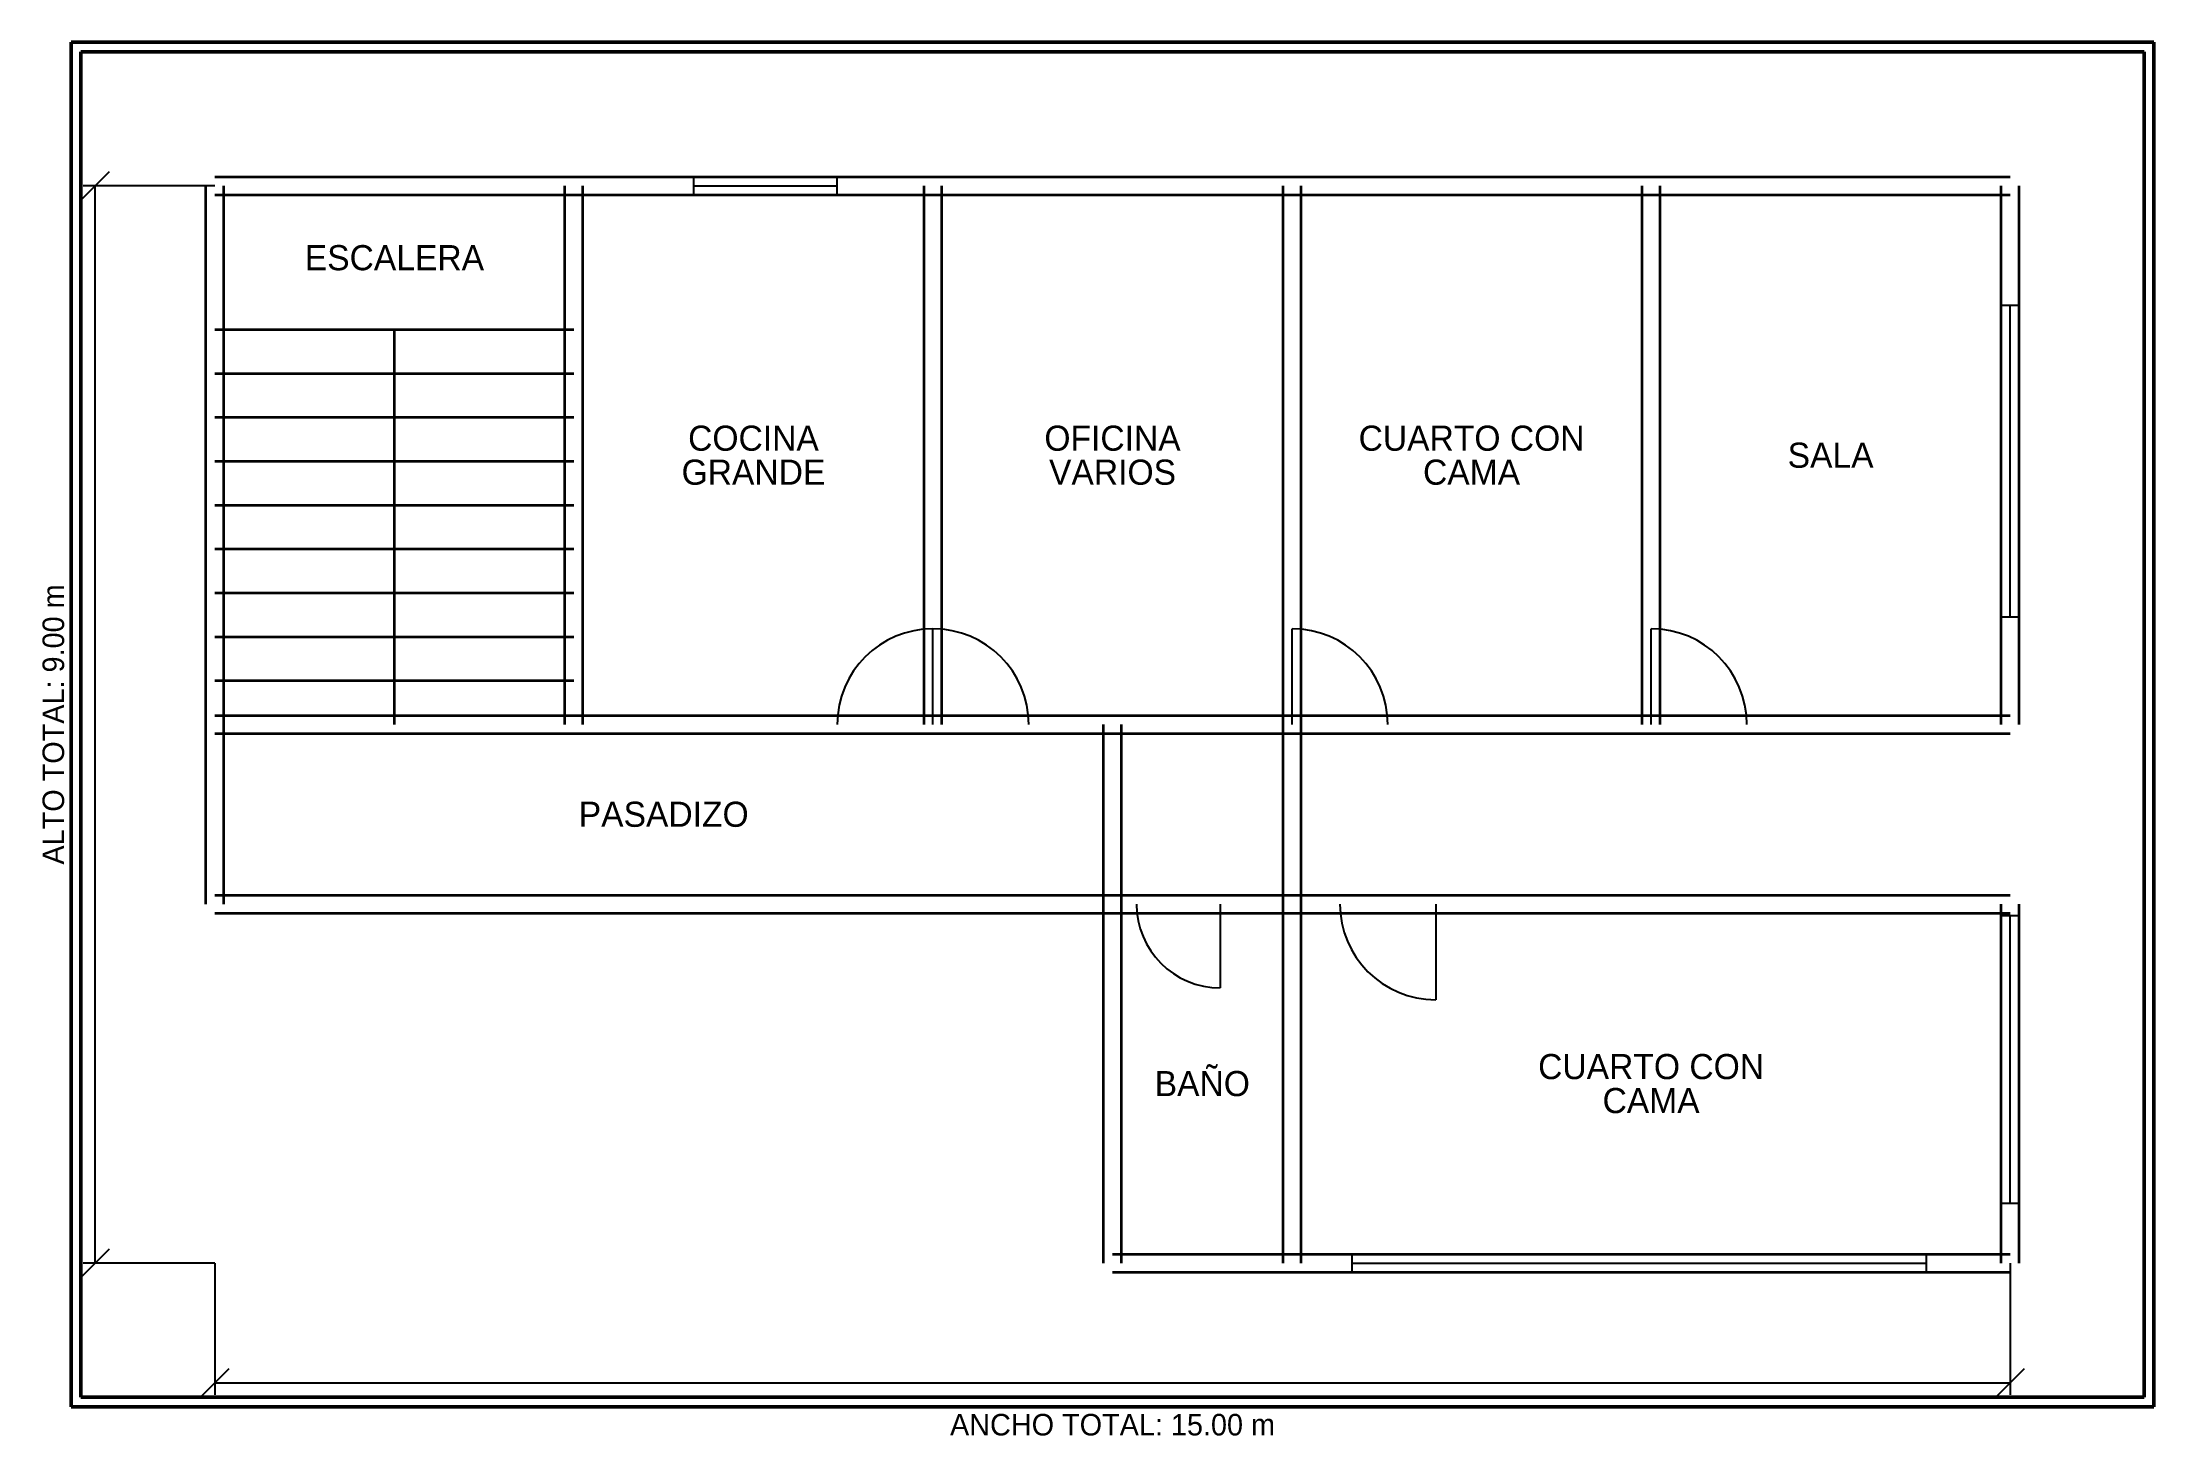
# Model space of a CAD drawing. Header units: metres. Extents: x -1.4 to 16.2, y -1.4 to 10.2.
import ezdxf
from ezdxf.enums import TextEntityAlignment as Align

# ---------------------------------------------------------------- set-up
doc = ezdxf.new("R2010")
doc.units = ezdxf.units.M
for name, color, linetype, true_color in [('COTAS', 8, 'Continuous', 0x666666), ('PUERTAS', 7, 'Continuous', 0x000000), ('TEXTOS', 7, 'Continuous', 0x000000), ('VENTANAS', 7, 'Continuous', 0x000000)]:
    doc.layers.add(name, color=color, linetype=linetype, true_color=true_color)
doc.layers.add('MARCO', color=7, linetype='Continuous', lineweight=50, true_color=0x000000)
doc.layers.add('MUROS', color=7, linetype='Continuous', lineweight=35, true_color=0x000000)

msp = doc.modelspace()

# ---------------------------------------------------------------- linework, layer by layer
at = {"layer": 'COTAS'}
for p, q in [((-1.12, 8.88), (-0.88, 9.12)), ((0, 9), (-1.1, 9)), ((-1, 0), (-1, 9)), ((-1.12, -0.12), (-0.88, 0.12)), ((0, 0), (-1.1, 0)), ((0, 0), (0, -1.1)), ((15, 0), (15, -1.1)), ((-0.12, -1.12), (0.12, -0.88)), ((14.88, -1.12), (15.12, -0.88)), ((0, -1), (15, -1))]:
    msp.add_line(p, q, dxfattribs=at)
at = {"layer": 'MARCO'}
for p, q in [((16.2, 10.2), (-1.2, 10.2)), ((-1.2, 10.2), (-1.2, -1.2)), ((16.12, 10.12), (-1.12, 10.12)), ((-1.12, 10.12), (-1.12, -1.12)), ((16.12, -1.12), (16.12, 10.12)), ((16.2, -1.2), (16.2, 10.2)), ((-1.2, -1.2), (16.2, -1.2)), ((-1.12, -1.12), (16.12, -1.12))]:
    msp.add_line(p, q, dxfattribs=at)
at = {"layer": 'MUROS'}
for p, q in [((-0.075, 4.5), (-0.075, 9)), ((0, 9.075), (3, 9.075)), ((0.075, 4.5), (0.075, 9)), ((2.925, 4.5), (2.925, 9)), ((3, 9.075), (6, 9.075)), ((3.075, 4.5), (3.075, 9)), ((5.925, 4.5), (5.925, 9)), ((6, 9.075), (9, 9.075)), ((6.075, 4.5), (6.075, 9)), ((8.925, 4.5), (8.925, 9)), ((9, 9.075), (12, 9.075)), ((9.075, 4.5), (9.075, 9)), ((11.925, 4.5), (11.925, 9)), ((12, 9.075), (15, 9.075)), ((12.075, 4.5), (12.075, 9)), ((14.925, 4.5), (14.925, 9)), ((15.075, 4.5), (15.075, 9)), ((0, 8.925), (3, 8.925)), ((3, 8.925), (6, 8.925)), ((6, 8.925), (9, 8.925)), ((9, 8.925), (12, 8.925)), ((12, 8.925), (15, 8.925)), ((0, 7.8), (3, 7.8)), ((1.5, 4.5), (1.5, 7.8)), ((0, 7.433), (1.5, 7.433)), ((1.5, 7.433), (3, 7.433)), ((0, 7.067), (1.5, 7.067)), ((1.5, 7.067), (3, 7.067)), ((0, 6.7), (1.5, 6.7)), ((1.5, 6.7), (3, 6.7)), ((0, 6.333), (1.5, 6.333)), ((1.5, 6.333), (3, 6.333)), ((0, 5.967), (1.5, 5.967)), ((1.5, 5.967), (3, 5.967)), ((0, 5.6), (1.5, 5.6)), ((1.5, 5.6), (3, 5.6)), ((0, 5.233), (1.5, 5.233)), ((1.5, 5.233), (3, 5.233)), ((0, 4.867), (1.5, 4.867)), ((1.5, 4.867), (3, 4.867)), ((-0.075, 3), (-0.075, 4.5)), ((0, 4.575), (7.5, 4.575)), ((0, 4.575), (3, 4.575)), ((0, 4.425), (7.5, 4.425)), ((0, 4.425), (3, 4.425)), ((0.075, 3), (0.075, 4.5)), ((3, 4.575), (6, 4.575)), ((3, 4.425), (6, 4.425)), ((6, 4.575), (9, 4.575)), ((6, 4.425), (9, 4.425)), ((7.425, 3), (7.425, 4.5)), ((7.5, 4.575), (9, 4.575)), ((7.5, 4.425), (9, 4.425)), ((7.575, 3), (7.575, 4.5)), ((8.925, 3), (8.925, 4.5)), ((9, 4.575), (12, 4.575)), ((9, 4.425), (12, 4.425)), ((9.075, 3), (9.075, 4.5)), ((12, 4.575), (15, 4.575)), ((12, 4.425), (15, 4.425)), ((0, 3.075), (7.5, 3.075)), ((7.425, 0), (7.425, 3)), ((7.5, 3.075), (9, 3.075)), ((7.575, 0), (7.575, 3)), ((8.925, 0), (8.925, 3)), ((9, 3.075), (15, 3.075)), ((9.075, 0), (9.075, 3)), ((14.925, 0), (14.925, 3)), ((15.075, 0), (15.075, 3)), ((0, 2.925), (7.5, 2.925)), ((7.5, 2.925), (9, 2.925)), ((9, 2.925), (15, 2.925)), ((7.5, 0.075), (9, 0.075)), ((9, 0.075), (15, 0.075)), ((7.5, -0.075), (9, -0.075)), ((9, -0.075), (15, -0.075))]:
    msp.add_line(p, q, dxfattribs=at)
at = {"layer": 'PUERTAS'}
for p, q in [((6, 4.5), (6, 5.3)), ((6, 4.5), (6, 5.3)), ((9, 4.5), (9, 5.3)), ((12, 4.5), (12, 5.3)), ((8.4, 3), (8.4, 2.3)), ((10.2, 3), (10.2, 2.2))]:
    msp.add_line(p, q, dxfattribs=at)
for centre, radius, start, end in [((6, 4.5), 0.8, 90, 180), ((6, 4.5), 0.8, 0, 90), ((9, 4.5), 0.8, 0, 90), ((12, 4.5), 0.8, 0, 90), ((8.4, 3), 0.7, 180, 270), ((10.2, 3), 0.8, 180, 270)]:
    msp.add_arc(centre, radius, start, end, dxfattribs=at)
at = {"layer": 'VENTANAS'}
for p, q in [((5.2, 9.075), (4, 9.075)), ((4, 9.075), (4, 8.925)), ((4, 9), (5.2, 9)), ((5.2, 8.925), (5.2, 9.075)), ((4, 8.925), (5.2, 8.925)), ((15.075, 8), (14.925, 8)), ((14.925, 8), (14.925, 5.4)), ((15, 5.4), (15, 8)), ((15.075, 5.4), (15.075, 8)), ((14.925, 5.4), (15.075, 5.4)), ((15.075, 2.9), (14.925, 2.9)), ((14.925, 2.9), (14.925, 0.5)), ((15, 0.5), (15, 2.9)), ((15.075, 0.5), (15.075, 2.9)), ((14.925, 0.5), (15.075, 0.5)), ((14.3, 0.075), (9.5, 0.075)), ((9.5, 0.075), (9.5, -0.075)), ((9.5, 0), (14.3, 0)), ((14.3, -0.075), (14.3, 0.075)), ((9.5, -0.075), (14.3, -0.075))]:
    msp.add_line(p, q, dxfattribs=at)

# ---------------------------------------------------------------- texts
at = {"layer": 'COTAS'}
msp.add_text('ALTO TOTAL: 9.00 m', height=0.18, rotation=90, dxfattribs=at).set_placement((-1.35, 4.5), align=Align.MIDDLE_CENTER)
msp.add_text('ANCHO TOTAL: 15.00 m', height=0.18, dxfattribs=at).set_placement((7.5, -1.35), align=Align.MIDDLE_CENTER)
at = {"layer": 'TEXTOS'}
for s, p in [('ESCALERA', (1.5, 8.4)), ('COCINA', (4.5, 6.892)), ('OFICINA', (7.5, 6.892)), ('CUARTO CON', (10.5, 6.892)), ('GRANDE', (4.5, 6.608)), ('VARIOS', (7.5, 6.608)), ('CAMA', (10.5, 6.608)), ('SALA', (13.5, 6.75)), ('PASADIZO', (3.75, 3.75)), ('BAÑO', (8.25, 1.5)), ('CUARTO CON', (12, 1.642)), ('CAMA', (12, 1.358))]:
    msp.add_text(s, height=0.21, dxfattribs=at).set_placement(p, align=Align.MIDDLE_CENTER)

doc.saveas('drawing.dxf')
